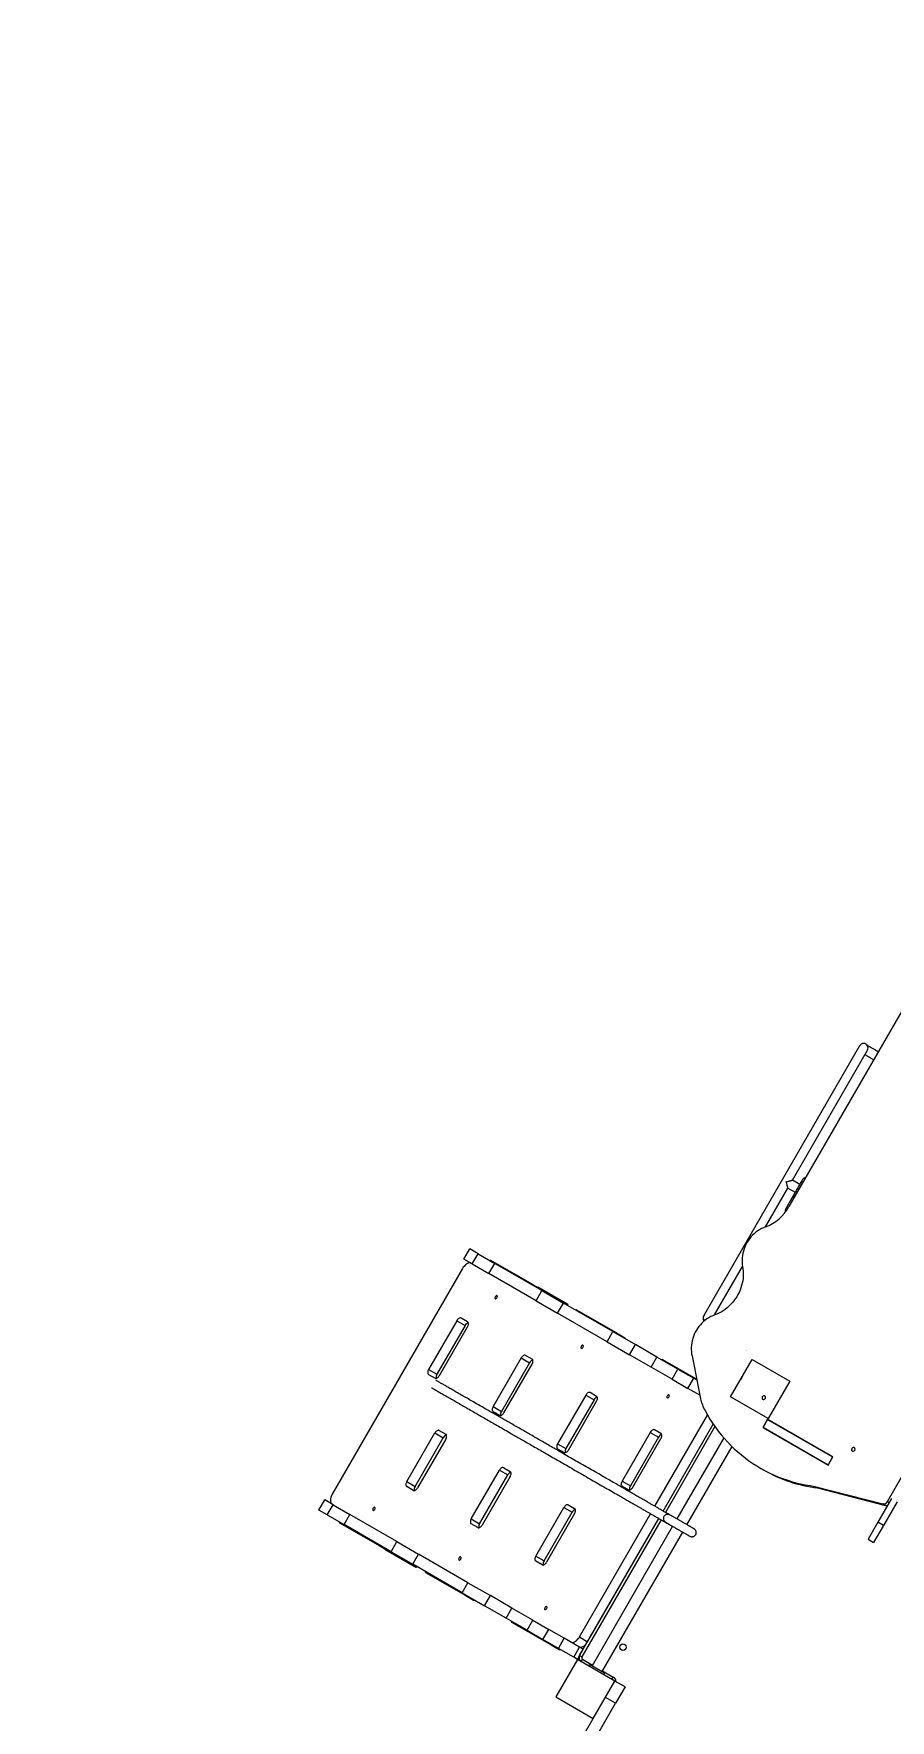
# Model space of a CAD drawing. Header units: millimetres. Extents: x -12977 to 11786, y -11805 to 10558.
# Drawn here: x 494 to 2473, y -4836 to -938 of the extents above; entities that cross this region are included whole.
import ezdxf

# ---------------------------------------------------------------- set-up
doc = ezdxf.new("R2010")
doc.units = ezdxf.units.MM
for name, color, linetype in [('DIKOM_ОБЪЕКТ', 7, 'Continuous'), ('DIKOM_РАЗМЕР_ЗОНА', 7, 'Continuous'), ('DIKOM_РАЗМЕР_ОБЪЕКТА', 7, 'Continuous')]:
    doc.layers.add(name, color=color, linetype=linetype)
doc.styles.add('style1', font='arial.ttf', dxfattribs={"width": 0.8})
doc.dimstyles.new('1-50', dxfattribs={"dimtxt": 300, "dimasz": 200, "dimexe": 100, "dimexo": 0, "dimgap": 100, "dimtad": 1, "dimtxsty": 'style1', "dimcen": 200, "dimclrd": 7, "dimclre": 7, "dimclrt": 7, "dimadec": 1, "dimazin": 2, "dimtfac": 1, "dimtmove": 0, "dimatfit": 2, "dimfxl": 0, "dimlwd": 25, "dimlwe": 18, "dimarcsym": 0})

# ---------------------------------------------------------------- blocks, each defined once
blk = doc.blocks.new('*D9')
at = {"layer": 'Defpoints', "color": 0, "transparency": 16777216}
for p in [(-11007.4, 666.1), (8788, 666.1), (8788, -10518.7)]:
    blk.add_point(p, dxfattribs=at)
at = {"layer": 'DIKOM_РАЗМЕР_ОБЪЕКТА', "color": 7, "lineweight": 18, "transparency": 16777216}
for p, q in [((-11007.4, 666.1), (-11007.4, -10618.7)), ((8788, 666.1), (8788, -10618.7))]:
    blk.add_line(p, q, dxfattribs=at)
at = {"layer": 'DIKOM_РАЗМЕР_ОБЪЕКТА', "color": 7, "lineweight": 25, "transparency": 16777216}
blk.add_line((-10807.4, -10518.7), (8588, -10518.7), dxfattribs=at)
at = {"layer": 'DIKOM_РАЗМЕР_ОБЪЕКТА', "color": 7, "transparency": 16777216}
for points in [[(-10807.4, -10485.3), (-10807.4, -10552), (-11007.4, -10518.7)], [(8588, -10485.3), (8588, -10552), (8788, -10518.7)]]:
    blk.add_solid(points, dxfattribs=at)
at = {"layer": 'DIKOM_РАЗМЕР_ОБЪЕКТА', "color": 7, "transparency": 16777216, "insert": (-1823.6, -10265.5), "char_height": 300, "attachment_point": 5, "style": 'style1'}
blk.add_mtext('19750', dxfattribs=at)
blk = doc.blocks.new('*D12')
at = {"layer": 'Defpoints', "color": 0, "transparency": 16777216}
for p in [(-12976.7, 124.1), (10764.9, 125.7), (10764.9, -11704.7)]:
    blk.add_point(p, dxfattribs=at)
at = {"layer": 'DIKOM_РАЗМЕР_ЗОНА', "color": 7, "lineweight": 18, "transparency": 16777216}
for p, q in [((-12976.7, 124.1), (-12976.7, -11804.7)), ((10764.9, 125.7), (10764.9, -11804.7))]:
    blk.add_line(p, q, dxfattribs=at)
at = {"layer": 'DIKOM_РАЗМЕР_ЗОНА', "color": 7, "lineweight": 25, "transparency": 16777216}
blk.add_line((-12776.7, -11704.7), (10564.9, -11704.7), dxfattribs=at)
at = {"layer": 'DIKOM_РАЗМЕР_ЗОНА', "color": 7, "transparency": 16777216}
for points in [[(-12776.7, -11671.3), (-12776.7, -11738), (-12976.7, -11704.7)], [(10564.9, -11671.3), (10564.9, -11738), (10764.9, -11704.7)]]:
    blk.add_solid(points, dxfattribs=at)
at = {"layer": 'DIKOM_РАЗМЕР_ЗОНА', "color": 7, "transparency": 16777216, "insert": (-1904.6, -11451.4), "char_height": 300, "attachment_point": 5, "style": 'style1'}
blk.add_mtext('23750', dxfattribs=at)

msp = doc.modelspace()

# ---------------------------------------------------------------- linework, layer by layer
at = {"layer": 'DIKOM_ОБЪЕКТ', "color": 7, "linetype": 'Continuous', "lineweight": 15}
for p, q in [((2638.001, -2956.809), (2238.269, -3649.165)), ((2402.16, -3277.106), (2042.165, -3900.636)), ((2246.881, -3588.058), (2420.347, -3287.606)), ((2184.577, -3695.971), (2236.458, -3606.111)), ((2236.351, -3606.144), (2253.274, -3615.915)), ((2263.757, -3597.718), (2246.838, -3587.95)), ((2253.26, -3615.907), (2252.454, -3617.307)), ((1487.53, -3770.292), (1501.03, -3746.909)), ((1506.989, -3781.526), (1487.53, -3770.292)), ((1520.489, -3758.144), (1501.03, -3746.909)), ((1506.989, -3781.526), (1520.489, -3758.144)), ((1520.489, -3758.144), (1559.094, -3780.432)), ((1545.594, -3803.815), (1559.094, -3780.432)), ((1641.569, -3826.317), (1550.171, -3773.548)), ((1667.836, -3843.214), (1559.094, -3780.432)), ((1484.692, -3791.747), (1183.192, -4313.961)), ((1506.989, -3781.526), (1545.594, -3803.815)), ((1654.336, -3866.597), (1545.594, -3803.815)), ((2067.077, -3899.488), (2131.726, -3787.512)), ((1641.569, -3826.317), (1660.723, -3837.376)), ((1654.336, -3866.597), (1667.836, -3843.214)), ((1657.665, -3835.61), (1658.415, -3834.311)), ((1658.415, -3834.311), (1727.697, -3874.311)), ((1667.836, -3843.214), (1717.736, -3872.025)), ((1654.336, -3866.597), (1704.236, -3895.407)), ((1704.236, -3895.407), (1717.736, -3872.025)), ((1818.588, -3961.428), (1704.236, -3895.407)), ((1832.088, -3938.046), (1717.736, -3872.025)), ((1727.697, -3874.311), (1726.197, -3876.909)), ((1840.262, -3941.033), (1748.863, -3888.264)), ((1471.164, -3912.686), (1406.164, -4025.269)), ((1490.318, -3923.744), (1425.318, -4036.328)), ((1431.001, -4039.609), (1496.001, -3927.025)), ((1471.164, -3912.686), (1490.318, -3923.744)), ((1496.033, -3915.497), (1481.132, -3906.894)), ((2042.165, -3900.636), (2041.696, -3901.449)), ((1818.588, -3961.428), (1832.088, -3938.046)), ((1818.588, -3961.428), (1870.383, -3991.332)), ((1832.088, -3938.046), (1883.883, -3967.949)), ((1840.262, -3941.033), (1859.416, -3952.091)), ((1870.383, -3991.332), (1883.883, -3967.949)), ((1933.644, -3996.679), (1883.883, -3967.949)), ((1620.184, -3998.722), (1555.184, -4111.306)), ((1639.338, -4009.781), (1574.338, -4122.364)), ((1580.02, -4125.645), (1645.02, -4013.062)), ((1620.184, -3998.722), (1639.338, -4009.781)), ((1645.053, -4001.534), (1630.151, -3992.93)), ((1920.144, -4020.062), (1870.383, -3991.332)), ((1920.144, -4020.062), (1933.644, -3996.679)), ((1982.041, -4024.621), (1933.644, -3996.679)), ((2025.463, -4047.959), (1947.556, -4002.979)), ((2014.847, -3993.972), (2034.322, -4093.006)), ((2103.929, -4089.084), (2153.929, -4002.481)), ((2141.051, -3982.452), (2141.056, -3982.452)), ((2141.055, -3982.454), (2141.051, -3982.452)), ((2141.091, -3982.453), (2141.096, -3982.453)), ((2141.095, -3982.454), (2141.091, -3982.453)), ((2153.804, -4002.479), (2153.929, -4002.481)), ((2153.805, -4002.479), (2153.806, -4002.479)), ((2153.929, -4002.481), (2240.532, -4052.481)), ((1406.131, -4036.797), (1421.033, -4045.401)), ((1406.164, -4025.269), (1425.318, -4036.328)), ((1968.541, -4048.003), (1920.144, -4020.062)), ((1968.541, -4048.003), (1982.041, -4024.621)), ((1968.541, -4048.003), (2005.384, -4069.275)), ((1982.041, -4024.621), (2018.884, -4045.892)), ((2005.384, -4069.275), (2018.884, -4045.892)), ((2025.848, -4049.913), (2018.884, -4045.892)), ((2240.532, -4052.481), (2190.532, -4139.083)), ((1769.203, -4084.759), (1704.203, -4197.342)), ((1769.203, -4084.759), (1788.357, -4095.817)), ((1794.073, -4087.57), (1779.171, -4078.966)), ((2032.763, -4085.082), (2005.384, -4069.275)), ((2190.532, -4139.083), (2103.929, -4089.084)), ((2107.672, -4092.743), (2107.672, -4092.743)), ((2119.79, -4061.368), (2119.802, -4061.368)), ((1555.151, -4122.834), (1570.053, -4131.438)), ((1555.184, -4111.306), (1574.338, -4122.364)), ((1788.357, -4095.817), (1723.357, -4208.401)), ((1729.04, -4211.681), (1794.04, -4099.098)), ((1928.828, -4341.708), (2050.601, -4130.79)), ((1430.641, -4166.418), (1445.543, -4175.022)), ((1918.223, -4170.795), (1853.223, -4283.379)), ((1918.223, -4170.795), (1937.377, -4181.854)), ((1943.092, -4173.607), (1928.19, -4165.003)), ((1948.006, -4352.724), (2063.957, -4151.891)), ((1948.006, -4352.724), (2063.957, -4151.891)), ((2067.747, -4157.327), (1953.21, -4355.711)), ((2189.343, -4139.977), (2178.094, -4159.462)), ((2178.094, -4159.462), (2329.219, -4246.714)), ((2189.531, -4140.951), (2179.031, -4159.138)), ((2179.031, -4159.138), (2329.031, -4245.74)), ((2184.964, -4162.563), (2184.589, -4163.212)), ((2340.468, -4227.229), (2189.343, -4139.977)), ((2189.531, -4140.951), (2339.531, -4227.553)), ((2190.409, -4139.081), (2190.532, -4139.083)), ((2195.839, -4143.727), (2195.464, -4144.376)), ((2195.839, -4143.727), (2195.464, -4144.376)), ((1355.674, -4284.794), (1420.674, -4172.21)), ((1374.828, -4295.852), (1439.828, -4183.269)), ((1445.511, -4186.55), (1380.511, -4299.133)), ((1420.674, -4172.21), (1439.828, -4183.269)), ((1704.171, -4208.87), (1719.072, -4217.474)), ((1704.203, -4197.342), (1723.357, -4208.401)), ((1937.377, -4181.854), (1872.377, -4294.437)), ((1878.059, -4297.718), (1943.059, -4185.135)), ((2088.042, -4183.174), (1979.708, -4370.815)), ((2003.103, -4384.293), (2107.362, -4203.711)), ((2339.531, -4227.553), (2329.031, -4245.74)), ((2329.594, -4246.065), (2329.031, -4245.74)), ((2329.219, -4246.714), (2340.468, -4227.229)), ((2340.094, -4227.878), (2339.531, -4227.553)), ((2466.303, -4330.956), (2531.493, -4218.044)), ((1355.674, -4284.794), (1374.828, -4295.852)), ((1504.694, -4370.83), (1569.694, -4258.247)), ((1523.848, -4381.889), (1588.848, -4269.305)), ((1594.53, -4272.586), (1529.53, -4385.17)), ((1569.694, -4258.247), (1588.848, -4269.305)), ((1579.661, -4252.455), (1594.563, -4261.058)), ((1853.223, -4283.379), (1872.377, -4294.437)), ((2173.172, -4253.674), (2179.668, -4257.424)), ((1370.543, -4304.926), (1355.641, -4296.322)), ((1853.19, -4294.907), (1868.092, -4303.51)), ((2298.451, -4295.596), (2455.702, -4336.06)), ((2298.451, -4295.596), (2304.946, -4299.346)), ((2304.946, -4299.346), (2462.197, -4339.81)), ((2475.588, -4323.913), (2444.008, -4378.612)), ((1152.53, -4350.529), (1166.03, -4327.146)), ((1171.989, -4361.763), (1152.53, -4350.529)), ((1185.489, -4338.381), (1166.03, -4327.146)), ((1171.989, -4361.763), (1185.489, -4338.381)), ((1171.989, -4361.763), (1210.594, -4384.052)), ((1185.489, -4338.381), (1224.094, -4360.669)), ((1210.594, -4384.052), (1224.094, -4360.669)), ((1332.836, -4423.451), (1224.094, -4360.669)), ((1653.713, -4456.867), (1718.713, -4344.283)), ((1672.867, -4467.925), (1737.867, -4355.342)), ((1743.55, -4358.623), (1678.55, -4471.206)), ((1718.713, -4344.283), (1737.867, -4355.342)), ((1728.68, -4338.491), (1743.582, -4347.095)), ((1754.433, -4643.767), (1918.927, -4358.855)), ((2462.197, -4339.81), (2455.702, -4336.06)), ((2488.579, -4331.413), (2456.998, -4386.112)), ((2466.303, -4330.956), (2470.217, -4333.216)), ((1200.171, -4379.766), (1291.569, -4432.535)), ((1319.336, -4446.834), (1210.594, -4384.052)), ((1519.563, -4390.962), (1504.661, -4382.359)), ((1504.694, -4370.83), (1523.848, -4381.889)), ((1755.088, -4686.868), (1938.106, -4369.872)), ((1943.31, -4372.859), (1760.284, -4689.868)), ((1773.587, -4654.826), (1938.106, -4369.872)), ((1969.808, -4387.962), (1783.698, -4710.315)), ((1807.08, -4723.815), (1993.203, -4401.441)), ((1993.194, -4401.456), (1994.408, -4402.156)), ((2444.008, -4378.612), (2421.481, -4417.629)), ((2456.998, -4386.112), (2434.472, -4425.129)), ((2456.998, -4386.112), (2444.008, -4378.612)), ((1291.569, -4432.535), (1310.723, -4443.594)), ((1306.915, -4443.127), (1307.665, -4441.828)), ((1376.197, -4483.127), (1306.915, -4443.127)), ((1319.336, -4446.834), (1332.836, -4423.451)), ((1332.836, -4423.451), (1382.736, -4452.262)), ((2421.481, -4417.629), (2434.472, -4425.129)), ((1319.336, -4446.834), (1369.236, -4475.644)), ((1369.236, -4475.644), (1382.736, -4452.262)), ((1483.588, -4541.665), (1369.236, -4475.644)), ((1377.697, -4480.529), (1376.197, -4483.127)), ((1497.088, -4518.283), (1382.736, -4452.262)), ((1668.582, -4476.999), (1653.68, -4468.395)), ((1653.713, -4456.867), (1672.867, -4467.925)), ((1398.863, -4494.482), (1490.262, -4547.251)), ((1483.588, -4541.665), (1497.088, -4518.283)), ((1497.088, -4518.283), (1548.883, -4548.186)), ((1483.588, -4541.665), (1535.383, -4571.569)), ((1490.262, -4547.251), (1509.416, -4558.309)), ((1535.383, -4571.569), (1548.883, -4548.186)), ((1598.644, -4576.916), (1548.883, -4548.186)), ((1585.144, -4600.299), (1535.383, -4571.569)), ((1585.144, -4600.299), (1598.644, -4576.916)), ((1647.041, -4604.858), (1598.644, -4576.916)), ((1633.541, -4628.24), (1585.144, -4600.299)), ((1597.556, -4609.197), (1688.955, -4661.966)), ((1633.541, -4628.24), (1647.041, -4604.858)), ((1633.541, -4628.24), (1670.384, -4649.512)), ((1647.041, -4604.858), (1683.884, -4626.129)), ((1670.384, -4649.512), (1683.884, -4626.129)), ((1719.493, -4646.688), (1683.884, -4626.129)), ((1705.993, -4670.071), (1670.384, -4649.512)), ((1688.955, -4661.966), (1708.109, -4673.024)), ((1705.993, -4670.071), (1719.493, -4646.688)), ((1741.427, -4690.529), (1705.993, -4670.071)), ((1754.927, -4667.146), (1719.493, -4646.688)), ((1741.427, -4690.529), (1754.927, -4667.146)), ((1750.088, -4695.529), (1763.588, -4672.146)), ((1754.433, -4643.767), (1773.587, -4654.826)), ((1763.588, -4672.146), (1754.927, -4667.146)), ((1750.088, -4695.529), (1700.088, -4782.131)), ((1750.088, -4695.529), (1741.427, -4690.529)), ((1750.088, -4695.529), (1755.088, -4686.868)), ((1836.69, -4745.529), (1750.088, -4695.529)), ((1755.088, -4686.868), (1760.284, -4689.868)), ((1758.748, -4700.529), (1761.748, -4695.333)), ((1761.748, -4695.333), (1784.698, -4708.583)), ((1776.068, -4710.529), (1778.069, -4707.065)), ((1812.71, -4727.065), (1778.069, -4707.065)), ((1786.69, -4832.131), (1836.69, -4745.529)), ((1808.08, -4722.083), (1832.762, -4736.333)), ((1810.709, -4730.529), (1812.71, -4727.065)), ((1829.762, -4741.529), (1832.762, -4736.333)), ((1860.073, -4759.029), (1836.69, -4745.529)), ((1700.088, -4782.131), (1786.69, -4832.131)), ((1838.188, -4796.934), (1814.806, -4783.434)), ((1860.073, -4759.029), (1838.188, -4796.934)), ((1608.579, -5140.628), (1786.69, -4832.131)), ((1632.653, -5152.932), (1838.188, -4796.934))]:
    msp.add_line(p, q, dxfattribs=at)
at = {"layer": 'DIKOM_ОБЪЕКТ', "color": 7, "linetype": 'Continuous', "lineweight": 15, "flags": 128}
for points in [[(2269.695, -3587.41), (2269.602, -3587.571), (2269.325, -3588.053), (2268.868, -3588.845), (2268.241, -3589.933), (2267.456, -3591.297), (2266.526, -3592.911), (2265.469, -3594.746), (2264.305, -3596.767), (2263.055, -3598.937), (2261.743, -3601.214), (2260.393, -3603.557), (2259.03, -3605.923), (2257.681, -3608.266), (2256.369, -3610.544), (2255.119, -3612.713), (2253.955, -3614.734), (2252.898, -3616.569), (2251.968, -3618.183), (2251.182, -3619.548), (2250.555, -3620.636), (2250.099, -3621.428), (2249.821, -3621.909), (2249.728, -3622.07)], [(2253.274, -3615.915), (2253.17, -3616.095), (2252.164, -3617.842), (2251.311, -3619.322), (2250.629, -3620.506), (2250.132, -3621.369), (2249.83, -3621.894), (2249.728, -3622.07)], [(2252.46, -3617.295), (2252.458, -3617.3), (2252.174, -3617.825)], [(2269.695, -3587.41), (2269.6, -3587.575), (2269.317, -3588.065), (2268.852, -3588.872), (2268.214, -3589.98), (2267.414, -3591.369), (2266.468, -3593.012), (2265.393, -3594.877), (2264.211, -3596.929), (2263.756, -3597.718)], [(2184.642, -3695.949), (2179.964, -3697.768), (2175.377, -3699.927), (2170.906, -3702.414), (2166.572, -3705.217), (2162.398, -3708.321), (2158.404, -3711.711), (2154.611, -3715.371), (2151.038, -3719.28), (2147.703, -3723.42), (2144.623, -3727.769), (2141.814, -3732.306), (2139.289, -3737.007), (2137.062, -3741.848), (2135.144, -3746.806), (2133.545, -3751.855), (2132.272, -3756.969), (2131.332, -3762.123), (2130.731, -3767.291), (2130.47, -3772.445), (2130.551, -3777.561), (2130.974, -3782.613), (2131.737, -3787.574)], [(1504.627, -3780.162), (1503.111, -3779.522), (1501.423, -3779.248), (1499.596, -3779.345), (1497.668, -3779.811), (1495.678, -3780.637), (1493.667, -3781.805), (1491.675, -3783.294), (1489.744, -3785.07), (1487.912, -3787.1), (1486.216, -3789.341), (1484.692, -3791.747)], [(2131.737, -3787.574), (2132.579, -3792.898), (2133.1, -3798.311), (2133.298, -3803.791), (2133.172, -3809.317), (2132.723, -3814.866), (2131.952, -3820.418), (2130.863, -3825.95), (2129.46, -3831.44), (2127.748, -3836.868), (2125.734, -3842.211), (2123.427, -3847.45), (2120.834, -3852.562), (2117.966, -3857.529), (2114.835, -3862.332), (2111.452, -3866.949), (2107.831, -3871.365), (2103.987, -3875.561), (2099.933, -3879.522), (2095.687, -3883.231), (2091.265, -3886.674), (2086.683, -3889.838), (2081.961, -3892.71), (2077.116, -3895.278), (2072.168, -3897.534), (2067.136, -3899.467)], [(1560.12, -3861.854), (1560.795, -3862.038), (1561.587, -3861.898), (1562.427, -3861.446), (1563.239, -3860.723), (1563.952, -3859.792), (1564.502, -3858.737), (1564.841, -3857.651), (1564.938, -3856.631), (1564.784, -3855.766), (1564.394, -3855.135), (1563.802, -3854.793), (1563.06, -3854.771), (1562.235, -3855.07), (1561.399, -3855.664), (1560.628, -3856.5), (1559.989, -3857.505), (1559.54, -3858.587), (1559.32, -3859.652), (1559.348, -3860.606), (1559.623, -3861.362), (1560.12, -3861.854)], [(1481.132, -3906.894), (1480.066, -3906.5), (1478.85, -3906.455), (1477.529, -3906.76), (1476.155, -3907.402), (1474.779, -3908.358), (1473.456, -3909.59), (1472.235, -3911.051), (1471.164, -3912.686)], [(1496.001, -3927.025), (1496.881, -3925.281), (1497.536, -3923.493), (1497.942, -3921.731), (1498.082, -3920.061), (1497.951, -3918.55), (1497.554, -3917.254), (1496.906, -3916.223), (1496.033, -3915.497)], [(2067.136, -3899.467), (2062.54, -3901.251), (2058.033, -3903.363), (2053.636, -3905.792), (2049.37, -3908.527), (2045.257, -3911.553), (2041.316, -3914.857), (2037.567, -3918.421), (2034.028, -3922.23), (2030.716, -3926.263), (2027.648, -3930.502), (2024.839, -3934.925), (2022.301, -3939.511), (2020.048, -3944.238), (2018.091, -3949.083), (2016.438, -3954.021), (2015.099, -3959.03), (2014.08, -3964.083), (2013.386, -3969.157), (2013.019, -3974.227), (2012.983, -3979.268), (2013.277, -3984.255), (2013.899, -3989.164), (2014.847, -3993.972)], [(1758.813, -3976.569), (1759.487, -3976.753), (1760.28, -3976.613), (1761.119, -3976.161), (1761.932, -3975.438), (1762.645, -3974.508), (1763.195, -3973.452), (1763.533, -3972.366), (1763.63, -3971.346), (1763.477, -3970.481), (1763.087, -3969.85), (1762.494, -3969.508), (1761.753, -3969.486), (1760.927, -3969.785), (1760.092, -3970.379), (1759.321, -3971.215), (1758.682, -3972.22), (1758.232, -3973.303), (1758.012, -3974.368), (1758.041, -3975.321), (1758.316, -3976.077), (1758.813, -3976.569)], [(1630.151, -3992.93), (1629.086, -3992.537), (1627.87, -3992.492), (1626.549, -3992.796), (1625.174, -3993.439), (1623.799, -3994.394), (1622.475, -3995.627), (1621.255, -3997.088), (1620.184, -3998.722)], [(1645.02, -4013.062), (1645.9, -4011.317), (1646.556, -4009.529), (1646.961, -4007.767), (1647.101, -4006.098), (1646.97, -4004.586), (1646.573, -4003.29), (1645.926, -4002.26), (1645.053, -4001.534)], [(1406.164, -4025.269), (1405.284, -4027.014), (1404.629, -4028.802), (1404.224, -4030.564), (1404.084, -4032.233), (1404.215, -4033.744), (1404.611, -4035.04), (1405.258, -4036.072), (1406.131, -4036.797)], [(1421.033, -4045.401), (1422.099, -4045.794), (1423.315, -4045.839), (1424.636, -4045.535), (1426.01, -4044.892), (1427.386, -4043.937), (1428.709, -4042.705), (1429.93, -4041.243), (1431.001, -4039.609)], [(2131.423, -4041.452), (2131.33, -4041.613), (2131.058, -4042.082), (2130.629, -4042.827), (2130.072, -4043.79), (2129.431, -4044.901), (2128.751, -4046.078), (2128.085, -4047.232), (2127.481, -4048.279), (2126.983, -4049.141), (2126.629, -4049.753), (2126.446, -4050.072), (2126.446, -4050.072), (2126.63, -4049.753), (2126.984, -4049.141), (2127.482, -4048.279), (2128.086, -4047.232), (2128.753, -4046.078), (2129.432, -4044.901), (2130.073, -4043.79), (2130.63, -4042.827), (2131.059, -4042.082), (2131.33, -4041.613), (2131.423, -4041.452)], [(1779.171, -4078.966), (1778.105, -4078.573), (1776.889, -4078.528), (1775.568, -4078.833), (1774.194, -4079.475), (1772.818, -4080.431), (1771.495, -4081.663), (1770.274, -4083.124), (1769.203, -4084.759)], [(1794.04, -4099.098), (1794.92, -4097.354), (1795.575, -4095.566), (1795.981, -4093.803), (1796.121, -4092.134), (1795.99, -4090.623), (1795.593, -4089.327), (1794.946, -4088.296), (1794.073, -4087.57)], [(1957.505, -4091.284), (1958.18, -4091.469), (1958.972, -4091.329), (1959.812, -4090.877), (1960.624, -4090.154), (1961.337, -4089.223), (1961.888, -4088.168), (1962.226, -4087.082), (1962.323, -4086.061), (1962.17, -4085.197), (1961.779, -4084.566), (1961.187, -4084.224), (1960.445, -4084.201), (1959.62, -4084.501), (1958.785, -4085.095), (1958.013, -4085.931), (1957.375, -4086.935), (1956.925, -4088.018), (1956.705, -4089.083), (1956.734, -4090.036), (1957.009, -4090.792), (1957.505, -4091.284)], [(2177.231, -4088.817), (2176.745, -4089.967), (2176.566, -4091.179), (2176.707, -4092.354), (2177.159, -4093.396), (2177.884, -4094.222), (2178.823, -4094.764), (2179.901, -4094.979), (2181.03, -4094.849), (2182.118, -4094.384), (2183.078, -4093.623), (2183.831, -4092.627), (2184.317, -4091.476), (2184.497, -4090.264), (2184.355, -4089.09), (2183.903, -4088.047), (2183.178, -4087.221), (2182.239, -4086.679), (2181.161, -4086.464), (2180.033, -4086.594), (2178.944, -4087.059), (2177.985, -4087.82), (2177.231, -4088.817)], [(2177.231, -4088.816), (2176.745, -4089.967), (2176.566, -4091.179), (2176.708, -4092.354), (2177.159, -4093.396), (2177.884, -4094.222), (2178.823, -4094.764), (2179.901, -4094.979), (2181.03, -4094.849), (2182.118, -4094.384), (2183.078, -4093.623), (2183.831, -4092.627), (2184.317, -4091.476), (2184.497, -4090.264), (2184.355, -4089.089), (2183.903, -4088.047), (2183.178, -4087.221), (2182.239, -4086.679), (2181.162, -4086.464), (2180.033, -4086.594), (2178.944, -4087.059), (2177.985, -4087.82), (2177.231, -4088.816)], [(2184.169, -4091.92), (2183.726, -4092.567), (2183.388, -4093.273)], [(2184.169, -4091.92), (2183.726, -4092.566), (2183.388, -4093.273)], [(1555.184, -4111.306), (1554.304, -4113.051), (1553.648, -4114.838), (1553.243, -4116.6), (1553.103, -4118.269), (1553.234, -4119.781), (1553.631, -4121.077), (1554.278, -4122.108), (1555.151, -4122.834)], [(1570.053, -4131.438), (1571.118, -4131.831), (1572.335, -4131.876), (1573.655, -4131.571), (1575.03, -4130.929), (1576.405, -4129.973), (1577.729, -4128.741), (1578.949, -4127.28), (1580.02, -4125.645)], [(2044.888, -4120.659), (2050.435, -4130.507), (2056.265, -4140.142), (2062.375, -4149.556), (2068.759, -4158.741), (2075.412, -4167.69), (2082.328, -4176.396), (2089.502, -4184.85), (2096.928, -4193.047), (2104.599, -4200.978), (2112.51, -4208.638), (2120.653, -4216.02), (2129.022, -4223.118), (2137.609, -4229.927), (2146.408, -4236.439), (2155.412, -4242.651), (2164.612, -4248.556), (2174.002, -4254.151), (2183.573, -4259.43), (2193.317, -4264.389), (2203.227, -4269.023), (2213.293, -4273.329), (2223.509, -4277.304), (2233.864, -4280.943), (2244.351, -4284.245), (2254.961, -4287.206), (2265.685, -4289.823), (2276.514, -4292.095), (2287.439, -4294.02), (2298.451, -4295.596)], [(1430.641, -4166.418), (1429.576, -4166.025), (1428.36, -4165.98), (1427.039, -4166.284), (1425.664, -4166.927), (1424.289, -4167.882), (1422.966, -4169.115), (1421.745, -4170.576), (1420.674, -4172.21)], [(1928.19, -4165.003), (1927.125, -4164.61), (1925.909, -4164.565), (1924.588, -4164.869), (1923.213, -4165.511), (1921.838, -4166.467), (1920.514, -4167.699), (1919.294, -4169.161), (1918.223, -4170.795)], [(1445.511, -4186.55), (1446.391, -4184.805), (1447.046, -4183.017), (1447.451, -4181.255), (1447.591, -4179.586), (1447.46, -4178.074), (1447.064, -4176.778), (1446.416, -4175.748), (1445.543, -4175.022)], [(1704.203, -4197.342), (1703.323, -4199.087), (1702.668, -4200.875), (1702.263, -4202.637), (1702.123, -4204.306), (1702.254, -4205.817), (1702.65, -4207.113), (1703.298, -4208.144), (1704.171, -4208.87)], [(1943.059, -4185.135), (1943.939, -4183.39), (1944.595, -4181.602), (1945, -4179.84), (1945.14, -4178.171), (1945.009, -4176.659), (1944.612, -4175.363), (1943.965, -4174.333), (1943.092, -4173.607)], [(2384.231, -4208.328), (2383.745, -4209.479), (2383.566, -4210.69), (2383.707, -4211.865), (2384.159, -4212.908), (2384.884, -4213.734), (2385.823, -4214.276), (2386.901, -4214.491), (2388.03, -4214.361), (2389.118, -4213.896), (2390.078, -4213.135), (2390.831, -4212.139), (2391.317, -4210.988), (2391.497, -4209.776), (2391.355, -4208.601), (2390.903, -4207.558), (2390.178, -4206.733), (2389.239, -4206.19), (2388.161, -4205.976), (2387.033, -4206.106), (2385.944, -4206.57), (2384.985, -4207.332), (2384.231, -4208.328)], [(1719.072, -4217.474), (1720.138, -4217.867), (1721.354, -4217.912), (1722.675, -4217.608), (1724.05, -4216.965), (1725.425, -4216.009), (1726.748, -4214.778), (1727.969, -4213.316), (1729.04, -4211.681)], [(2391.169, -4211.432), (2390.726, -4212.078), (2390.388, -4212.784)], [(1355.674, -4284.794), (1354.794, -4286.539), (1354.139, -4288.326), (1353.733, -4290.088), (1353.593, -4291.757), (1353.724, -4293.269), (1354.121, -4294.565), (1354.768, -4295.596), (1355.641, -4296.322)], [(1579.661, -4252.455), (1578.596, -4252.062), (1577.379, -4252.016), (1576.059, -4252.321), (1574.684, -4252.963), (1573.309, -4253.919), (1571.985, -4255.151), (1570.764, -4256.612), (1569.694, -4258.247)], [(1594.53, -4272.586), (1595.41, -4270.842), (1596.065, -4269.054), (1596.471, -4267.292), (1596.611, -4265.623), (1596.48, -4264.111), (1596.083, -4262.815), (1595.436, -4261.784), (1594.563, -4261.058)], [(1853.223, -4283.379), (1852.343, -4285.123), (1851.687, -4286.911), (1851.282, -4288.673), (1851.142, -4290.342), (1851.273, -4291.854), (1851.67, -4293.15), (1852.317, -4294.181), (1853.19, -4294.907)], [(1183.192, -4313.961), (1181.87, -4316.484), (1180.777, -4319.072), (1179.936, -4321.674), (1179.363, -4324.235), (1179.07, -4326.704), (1179.063, -4329.03), (1179.343, -4331.166), (1179.903, -4333.069), (1180.733, -4334.699), (1181.815, -4336.024), (1183.127, -4337.017)], [(1370.543, -4304.926), (1371.608, -4305.319), (1372.825, -4305.364), (1374.146, -4305.059), (1375.52, -4304.417), (1376.896, -4303.461), (1378.219, -4302.229), (1379.44, -4300.768), (1380.511, -4299.133)], [(1868.092, -4303.51), (1869.157, -4303.904), (1870.374, -4303.949), (1871.695, -4303.644), (1873.069, -4303.002), (1874.444, -4302.046), (1875.768, -4300.814), (1876.988, -4299.353), (1878.059, -4297.718)], [(1277.62, -4351.158), (1278.294, -4351.342), (1279.087, -4351.202), (1279.927, -4350.751), (1280.739, -4350.027), (1281.452, -4349.097), (1282.002, -4348.041), (1282.341, -4346.955), (1282.437, -4345.935), (1282.284, -4345.071), (1281.894, -4344.439), (1281.302, -4344.098), (1280.56, -4344.075), (1279.735, -4344.374), (1278.899, -4344.968), (1278.128, -4345.805), (1277.489, -4346.809), (1277.04, -4347.892), (1276.82, -4348.957), (1276.848, -4349.91), (1277.123, -4350.666), (1277.62, -4351.158)], [(1728.68, -4338.491), (1727.615, -4338.098), (1726.399, -4338.053), (1725.078, -4338.357), (1723.704, -4339), (1722.328, -4339.955), (1721.005, -4341.188), (1719.784, -4342.649), (1718.713, -4344.283)], [(1743.55, -4358.623), (1744.43, -4356.878), (1745.085, -4355.09), (1745.49, -4353.328), (1745.63, -4351.659), (1745.499, -4350.147), (1745.103, -4348.851), (1744.455, -4347.821), (1743.582, -4347.095)], [(1504.694, -4370.83), (1503.813, -4372.575), (1503.158, -4374.363), (1502.753, -4376.125), (1502.613, -4377.794), (1502.744, -4379.305), (1503.141, -4380.602), (1503.788, -4381.633), (1504.661, -4382.359)], [(1519.563, -4390.962), (1520.628, -4391.355), (1521.844, -4391.4), (1523.165, -4391.096), (1524.54, -4390.453), (1525.915, -4389.498), (1527.239, -4388.266), (1528.459, -4386.804), (1529.53, -4385.17)], [(1476.313, -4465.873), (1476.987, -4466.058), (1477.78, -4465.918), (1478.619, -4465.466), (1479.432, -4464.743), (1480.145, -4463.812), (1480.695, -4462.757), (1481.034, -4461.67), (1481.13, -4460.65), (1480.977, -4459.786), (1480.587, -4459.155), (1479.994, -4458.813), (1479.253, -4458.79), (1478.427, -4459.09), (1477.592, -4459.683), (1476.821, -4460.52), (1476.182, -4461.524), (1475.732, -4462.607), (1475.512, -4463.672), (1475.541, -4464.625), (1475.816, -4465.381), (1476.313, -4465.873)], [(1653.713, -4456.867), (1652.833, -4458.612), (1652.178, -4460.399), (1651.772, -4462.161), (1651.632, -4463.83), (1651.763, -4465.342), (1652.16, -4466.638), (1652.807, -4467.669), (1653.68, -4468.395)], [(1668.582, -4476.999), (1669.647, -4477.392), (1670.864, -4477.437), (1672.185, -4477.132), (1673.559, -4476.49), (1674.935, -4475.534), (1676.258, -4474.302), (1677.479, -4472.841), (1678.55, -4471.206)], [(1675.006, -4580.588), (1675.68, -4580.773), (1676.472, -4580.633), (1677.312, -4580.181), (1678.124, -4579.458), (1678.837, -4578.527), (1679.388, -4577.472), (1679.726, -4576.386), (1679.823, -4575.366), (1679.67, -4574.501), (1679.279, -4573.87), (1678.687, -4573.528), (1677.945, -4573.506), (1677.12, -4573.805), (1676.285, -4574.399), (1675.513, -4575.235), (1674.875, -4576.239), (1674.425, -4577.322), (1674.205, -4578.387), (1674.234, -4579.34), (1674.509, -4580.097), (1675.006, -4580.588)], [(1734.499, -4655.352), (1736.014, -4655.992), (1737.703, -4656.266), (1739.53, -4656.169), (1741.458, -4655.703), (1743.447, -4654.877), (1745.458, -4653.709), (1747.45, -4652.221), (1749.382, -4650.444), (1751.214, -4648.414), (1752.909, -4646.174), (1754.433, -4643.767)], [(1753.653, -4666.41), (1755.168, -4667.05), (1756.857, -4667.325), (1758.684, -4667.227), (1760.612, -4666.761), (1762.601, -4665.936), (1764.612, -4664.767), (1766.604, -4663.279), (1768.536, -4661.502), (1770.368, -4659.473), (1772.063, -4657.232), (1773.587, -4654.826)]]:
    msp.add_lwpolyline(points, dxfattribs=at)
at = {"layer": 'DIKOM_ОБЪЕКТ', "color": 7, "linetype": 'Continuous', "lineweight": 15}
msp.add_circle((1855.272, -4667.345), 7.5, dxfattribs=at)
for centre, radius, start, end in [((2411.253, -3282.356), 10.5, 330, 150), ((2150.48, -3602.662), 99.345, 290.112657, 332.089116), ((1548.596, -3776.849), 3.657, 64.495281, 114.072947), ((1639.498, -3829.332), 3.657, 5.927487, 55.504285), ((1658.651, -3840.391), 3.658, 5.933444, 55.499417), ((1747.289, -3891.566), 3.658, 64.50139, 114.065749), ((1500.961, -3928.935), 11.841, 106.095559, 153.99965), ((2050.789, -3906.699), 10.5, 150.000456, 220.669849), ((2051.259, -3905.886), 10.5, 150.002037, 222.41675), ((1838.19, -3944.047), 3.658, 5.933444, 55.499417), ((1857.345, -3955.105), 3.657, 5.927868, 55.504993), ((1649.981, -4014.972), 11.842, 106.096488, 153.998721), ((1945.981, -4006.28), 3.657, 64.496148, 114.07208), ((1435.138, -4042.95), 11.845, 146.004884, 193.897968), ((1799.001, -4101.008), 11.842, 106.096702, 153.999175), ((2145.292, -4066.447), 114.104, 193.459421, 208.366174), ((1584.158, -4128.987), 11.845, 146.005812, 193.89704), ((1450.471, -4188.46), 11.842, 106.096702, 153.999175), ((1733.178, -4215.023), 11.845, 146.005358, 193.896826), ((1948.02, -4187.045), 11.842, 106.096488, 153.998721), ((1599.491, -4274.497), 11.842, 106.096488, 153.998721), ((2346.14, -3968.094), 333.804, 240.084982, 262.911071), ((1384.649, -4302.475), 11.845, 146.005358, 193.896826), ((1882.197, -4301.06), 11.845, 146.005812, 193.89704), ((1748.51, -4360.533), 11.842, 106.095826, 153.999383), ((2457.594, -4326.428), 9.816, 258.889102, 332.529082), ((2464.212, -4331.731), 8.326, 255.995323, 285.538618), ((1202.243, -4376.751), 3.659, 185.936647, 235.495125), ((1533.668, -4388.511), 11.845, 146.005812, 193.89704), ((1293.144, -4429.233), 3.659, 244.505308, 294.06292), ((1312.298, -4440.291), 3.66, 244.510172, 294.056966), ((1682.687, -4474.548), 11.845, 146.00515, 193.897702), ((1400.937, -4491.466), 3.66, 185.943842, 235.48902), ((1491.837, -4543.947), 3.66, 244.510172, 294.056966), ((1510.991, -4555.007), 3.659, 244.5046, 294.062538), ((1599.629, -4606.182), 3.659, 185.937514, 235.494258), ((1690.53, -4658.663), 3.66, 244.510172, 294.056966), ((1709.684, -4669.722), 3.659, 244.507386, 294.059753), ((1763.748, -4691.868), 10, 150, 240), ((1763.748, -4691.868), 4, 150, 240), ((1825.762, -4748.457), 14, 4.849905, 60)]:
    msp.add_arc(centre, radius, start, end, dxfattribs=at)
for points, knots in [([(2414.498, -3297.737), (2414.525, -3297.752), (2415.233, -3298.171), (2416.831, -3299.116), (2419.296, -3300.566), (2421.984, -3302.144), (2424.849, -3303.822), (2427.882, -3305.596), (2431.085, -3307.462), (2433.272, -3308.745), (2434.425, -3309.41), (2434.426, -3309.411)], [0, 0, 0, 0, 0.00560311, 0.14814849, 0.29040573, 0.43247924, 0.57442973, 0.71629682, 0.85810215, 0.99986233, 1, 1, 1, 1]), ([(2444.927, -3291.224), (2444.661, -3291.069), (2443.258, -3290.253), (2440.839, -3288.843), (2437.697, -3287.008), (2434.726, -3285.271), (2431.929, -3283.632), (2429.325, -3282.102), (2426.928, -3280.69), (2424.749, -3279.402), (2422.811, -3278.252), (2421.197, -3277.291), (2420.354, -3276.784), (2419.977, -3276.557)], [0, 0, 0, 0, 0.02332754, 0.12319336, 0.22303581, 0.3228474, 0.42261957, 0.52233485, 0.62197251, 0.72149563, 0.82084721, 0.91992832, 1, 1, 1, 1]), ([(2276.772, -3582.477), (2276.054, -3582.625), (2274.485, -3582.95), (2272.454, -3584.193), (2270.811, -3585.725), (2270.013, -3586.858), (2269.696, -3587.407), (2269.695, -3587.41)], [0, 0, 0, 0, 0.24527617, 0.53674055, 0.78664939, 0.99887587, 1, 1, 1, 1]), ([(2253.265, -3615.91), (2253.265, -3615.91), (2252.412, -3617.388), (2250.555, -3620.618), (2248.05, -3624.966), (2245.741, -3628.974), (2243.675, -3632.562), (2241.648, -3636.082), (2239.692, -3639.478), (2238.252, -3641.978), (2237.3, -3643.632), (2236.777, -3644.54), (2236.272, -3645.417), (2235.808, -3646.222), (2235.367, -3646.987), (2234.937, -3647.734), (2234.486, -3648.518), (2234.019, -3649.329), (2233.545, -3650.152), (2233.078, -3650.963), (2232.635, -3651.732), (2232.232, -3652.431), (2231.893, -3653.02), (2231.63, -3653.477), (2231.556, -3653.605), (2231.519, -3653.671)], [0, 0, 0, 0, 0.00004661, 0.10006736, 0.20005267, 0.27639847, 0.35275541, 0.42912229, 0.50543682, 0.58042992, 0.60317095, 0.62574087, 0.64813809, 0.67047399, 0.68960172, 0.71079792, 0.7340611, 0.75938891, 0.78735911, 0.81747229, 0.8497238, 0.88410828, 0.92061985, 0.9592523, 1, 1, 1, 1]), ([(2253.273, -3615.914), (2252.733, -3616.853), (2251.637, -3618.755), (2250.064, -3621.485), (2248.584, -3624.054), (2247.248, -3626.373), (2246.042, -3628.466), (2244.996, -3630.282), (2244.095, -3631.846), (2243.322, -3633.187), (2242.613, -3634.417), (2241.941, -3635.583), (2241.287, -3636.719), (2240.648, -3637.828), (2240.025, -3638.91), (2239.044, -3640.611), (2237.765, -3642.832), (2236.574, -3644.899), (2235.723, -3646.377), (2235.127, -3647.41), (2234.519, -3648.466), (2233.909, -3649.524), (2233.318, -3650.55), (2232.769, -3651.503), (2232.294, -3652.327), (2231.911, -3652.991), (2231.647, -3653.45), (2231.513, -3653.681), (2231.525, -3653.66), (2231.529, -3653.653)], [0, 0, 0, 0, 0.04515506, 0.09154862, 0.13402901, 0.17345433, 0.20982751, 0.24315163, 0.27033185, 0.2950867, 0.31779113, 0.34025451, 0.36271651, 0.38517698, 0.407636, 0.43009383, 0.49411214, 0.55813285, 0.58500958, 0.61493608, 0.64791141, 0.6839354, 0.72383897, 0.76692304, 0.81319537, 0.86266541, 0.91534357, 0.97124111, 1, 1, 1, 1]), ([(2232.612, -3591.772), (2232.619, -3591.77), (2233.697, -3591.474), (2235.879, -3590.872), (2238.746, -3590.09), (2241.188, -3589.431), (2243.487, -3588.82), (2245.478, -3588.308), (2246.765, -3587.999), (2246.785, -3588.019), (2246.794, -3588.027)], [0, 0, 0, 0, 0.00104465, 0.16861122, 0.34106823, 0.46154632, 0.58487611, 0.76446443, 0.90721875, 1, 1, 1, 1]), ([(2236.386, -3606.065), (2236.395, -3606.103), (2236.425, -3606.24), (2236.227, -3605.537), (2235.887, -3604.286), (2235.464, -3602.697), (2234.98, -3600.863), (2234.387, -3598.596), (2233.581, -3595.503), (2232.978, -3593.173), (2232.614, -3591.779), (2232.612, -3591.772)], [0, 0, 0, 0, 0.04758705, 0.17217344, 0.30347106, 0.40385016, 0.50708402, 0.64470376, 0.78621979, 0.99897272, 1, 1, 1, 1]), ([(2249.728, -3622.07), (2249.726, -3622.073), (2249.41, -3622.622), (2248.831, -3623.882), (2248.33, -3626.071), (2248.271, -3628.426), (2248.768, -3629.923), (2248.991, -3630.594)], [0, 0, 0, 0, 0.00113376, 0.2151629, 0.46721962, 0.76117098, 1, 1, 1, 1]), ([(2231.523, -3653.664), (2231.304, -3654.075), (2230.886, -3654.861), (2230.423, -3656.26), (2230.153, -3657.686), (2230.097, -3659.092), (2230.181, -3660.284), (2230.353, -3661.021), (2230.417, -3661.295)], [0, 0, 0, 0, 0.223581, 0.42716362, 0.6108665, 0.77421531, 0.91622481, 1, 1, 1, 1]), ([(2040.434, -3905.046), (2040.371, -3905.516), (2040.242, -3906.498), (2040.334, -3907.981), (2040.613, -3909.42), (2041.06, -3910.729), (2041.628, -3911.881), (2042.241, -3912.841), (2042.676, -3913.362), (2042.87, -3913.595)], [0, 0, 0, 0, 0.15349514, 0.32013034, 0.47829989, 0.62783132, 0.7678648, 0.89653191, 1, 1, 1, 1]), ([(2041.696, -3901.449), (2041.411, -3902.02), (2040.871, -3903.102), (2040.5, -3904.343), (2040.44, -3904.978), (2040.434, -3905.046)], [0, 0, 0, 0, 0.500254881, 0.947168037, 1, 1, 1, 1]), ([(1963.09, -4361.378), (1962.754, -4361.186), (1960.774, -4360.051), (1956.799, -4357.77), (1950.912, -4354.392), (1944.218, -4350.55), (1937.656, -4346.78), (1931.47, -4343.227), (1925.94, -4340.048), (1919.768, -4336.5), (1912.845, -4332.519), (1905.212, -4328.129), (1896.831, -4323.307), (1887.666, -4318.033), (1877.502, -4312.184), (1866.476, -4305.837), (1854.763, -4299.095), (1842.489, -4292.029), (1829.767, -4284.705), (1816.627, -4277.139), (1802.315, -4268.899), (1786.874, -4260.009), (1770.414, -4250.531), (1753.968, -4241.062), (1737.692, -4231.69), (1721.74, -4222.506), (1706.526, -4213.746), (1692.192, -4205.494), (1678.8, -4197.784), (1666.044, -4190.442), (1653.892, -4183.447), (1642.296, -4176.773), (1630.547, -4170.012), (1618.705, -4163.198), (1606.809, -4156.353), (1595.412, -4149.795), (1581.565, -4141.829), (1565.601, -4132.645), (1547.519, -4122.244), (1529.775, -4112.036), (1514.16, -4103.056), (1500.609, -4095.262), (1489.007, -4088.589), (1477.914, -4082.21), (1467.399, -4076.165), (1457.539, -4070.496), (1448.46, -4065.277), (1440.594, -4060.757), (1433.75, -4056.826), (1428.893, -4054.035), (1425.304, -4051.973), (1423.561, -4050.974), (1422.634, -4050.44), (1422.547, -4050.39)], [0, 0, 0, 0, 0.00565323, 0.03328921, 0.06083045, 0.088455, 0.11621172, 0.13241935, 0.14862843, 0.16480446, 0.18092442, 0.19697973, 0.21203229, 0.22704898, 0.24206765, 0.2571239, 0.27223674, 0.28713875, 0.30209266, 0.31708494, 0.3320896, 0.34992729, 0.36771901, 0.38545571, 0.4031337, 0.42074874, 0.43830625, 0.45495964, 0.47161333, 0.48827172, 0.50495001, 0.5216619, 0.53841499, 0.55821489, 0.57806672, 0.59795768, 0.61786944, 0.65341763, 0.68892637, 0.72430808, 0.75959599, 0.78523263, 0.81085686, 0.83646562, 0.86205789, 0.88765318, 0.91317649, 0.93828766, 0.95959293, 0.98057617, 0.98928354, 0.99899007, 1, 1, 1, 1]), ([(1412.697, -4067.567), (1413.413, -4067.978), (1414.805, -4068.778), (1416.875, -4069.967), (1420.552, -4072.078), (1426.13, -4075.283), (1434.148, -4079.889), (1443.228, -4085.109), (1453.474, -4090.998), (1464.801, -4097.511), (1476.853, -4104.441), (1489.538, -4111.736), (1502.363, -4119.112), (1515.193, -4126.492), (1527.926, -4133.816), (1540.924, -4141.293), (1554.099, -4148.871), (1567.596, -4156.636), (1581.594, -4164.689), (1594.74, -4172.253), (1606.92, -4179.261), (1617.94, -4185.603), (1629.46, -4192.232), (1641.53, -4199.179), (1654.207, -4206.475), (1667.543, -4214.152), (1681.581, -4222.233), (1696.477, -4230.809), (1712.142, -4239.827), (1728.394, -4249.185), (1744.979, -4258.734), (1761.729, -4268.379), (1778.385, -4277.968), (1794.772, -4287.405), (1810.728, -4296.59), (1826.191, -4305.494), (1839.806, -4313.331), (1851.608, -4320.126), (1861.71, -4325.941), (1871.179, -4331.39), (1879.938, -4336.431), (1887.902, -4341.014), (1895.616, -4345.452), (1902.972, -4349.683), (1909.897, -4353.665), (1916.07, -4357.213), (1921.602, -4360.393), (1927.703, -4363.898), (1934.13, -4367.59), (1940.657, -4371.337), (1946.442, -4374.656), (1951.675, -4377.658), (1956.544, -4380.449), (1960.816, -4382.898), (1964.708, -4385.129), (1967.462, -4386.707), (1969.257, -4387.737), (1969.768, -4388.031)], [0, 0, 0, 0, 0.00741742, 0.01443345, 0.0208697, 0.04377973, 0.0671079, 0.09085943, 0.11658295, 0.14229719, 0.16802367, 0.19377023, 0.21952981, 0.24296861, 0.26644116, 0.28997534, 0.31357065, 0.33718418, 0.3608077, 0.38441103, 0.40060641, 0.41676526, 0.43288101, 0.44895395, 0.46499081, 0.48100493, 0.49701313, 0.51302062, 0.52935089, 0.54573591, 0.56218055, 0.57868077, 0.59523271, 0.61153093, 0.62784804, 0.64413838, 0.660369, 0.67261688, 0.68482172, 0.69699074, 0.70914015, 0.72129524, 0.73347845, 0.74814607, 0.76287274, 0.77765057, 0.79245856, 0.80726517, 0.83185605, 0.85633185, 0.88073359, 0.90519139, 0.9298909, 0.95485697, 0.97372919, 0.99251133, 1, 1, 1, 1]), ([(1965.568, -4362.714), (1964.772, -4362.24), (1963.24, -4361.329), (1960.752, -4360.534), (1958.358, -4360.275), (1956.239, -4360.495), (1954.402, -4361.061), (1952.436, -4362.065), (1950.416, -4363.855), (1949.114, -4366.313), (1948.599, -4368.714), (1948.637, -4371.02), (1949.373, -4373.62), (1950.906, -4376.158), (1952.734, -4377.943), (1954.397, -4379.12), (1955.299, -4379.601), (1955.753, -4379.843)], [0, 0, 0, 0, 0.08824106, 0.16988773, 0.2423996, 0.30222881, 0.34815267, 0.38988671, 0.47267593, 0.55267359, 0.60022055, 0.6628612, 0.73872189, 0.82353148, 0.91177329, 0.95567522, 1, 1, 1, 1]), ([(1968.354, -4364.295), (1968.054, -4364.123), (1966.901, -4363.46), (1965.649, -4362.739), (1965.182, -4362.473), (1964.95, -4362.34)], [0, 0, 0, 0, 0.14979809, 0.5755656, 1, 1, 1, 1]), ([(1994.394, -4402.148), (1995.536, -4402.805), (1997.741, -4404.075), (2000.574, -4405.706), (2003.26, -4407.251), (2005.591, -4408.59), (2007.416, -4409.634), (2008.597, -4410.303), (2009.329, -4410.71), (2009.788, -4410.951), (2010.066, -4411.087), (2010.286, -4411.183), (2010.41, -4411.235), (2010.517, -4411.277), (2010.573, -4411.3), (2010.652, -4411.329), (2010.855, -4411.408), (2011.177, -4411.518), (2011.782, -4411.707), (2012.598, -4411.892), (2013.273, -4411.955), (2013.699, -4411.942), (2014.076, -4411.94), (2014.598, -4411.932), (2015.24, -4411.909), (2015.985, -4411.853), (2016.839, -4411.743), (2017.804, -4411.548), (2019.122, -4411.162), (2020.717, -4410.385), (2022.383, -4408.95), (2023.617, -4407.168), (2024.343, -4405.272), (2024.618, -4403.504), (2024.578, -4401.622), (2024.161, -4399.728), (2023.257, -4397.687), (2022.284, -4396.303), (2021.51, -4395.465), (2021.199, -4395.153), (2020.885, -4394.858), (2020.508, -4394.532), (2019.943, -4394.088), (2019.335, -4393.684), (2018.643, -4393.263), (2017.78, -4392.759), (2016.768, -4392.174), (2015.292, -4391.321), (2013.361, -4390.206), (2011.096, -4388.901), (2008.96, -4387.669), (2007.091, -4386.592), (2005.529, -4385.691), (2003.663, -4384.616), (2001.137, -4383.159), (1997.62, -4381.133), (1993.509, -4378.765), (1989.711, -4376.576), (1986.43, -4374.687), (1983.765, -4373.151), (1981.015, -4371.567), (1978.238, -4369.968), (1975.505, -4368.396), (1972.896, -4366.896), (1970.507, -4365.525), (1968.445, -4364.346), (1966.789, -4363.404), (1965.748, -4362.824), (1965.281, -4362.571), (1965.395, -4362.647), (1965.407, -4362.656)], [0, 0, 0, 0, 0.02760293, 0.05328779, 0.07705302, 0.10907838, 0.13676252, 0.16008581, 0.17901052, 0.19349686, 0.20351787, 0.20686252, 0.20913305, 0.20990474, 0.21021828, 0.21049711, 0.2115675, 0.21410606, 0.21744246, 0.22708808, 0.24127598, 0.24542816, 0.24902942, 0.25239729, 0.25608584, 0.26057123, 0.26616719, 0.27307061, 0.28138576, 0.2980303, 0.31290099, 0.32623722, 0.3385258, 0.34943164, 0.3587573, 0.37275839, 0.38452354, 0.39935846, 0.40338794, 0.40539961, 0.40737994, 0.41164533, 0.41686909, 0.43133357, 0.45184601, 0.46901889, 0.48905441, 0.50958387, 0.53719, 0.56099713, 0.5810301, 0.59730561, 0.60982994, 0.61993083, 0.64236411, 0.66813713, 0.69724838, 0.72975949, 0.74773649, 0.76701807, 0.78759143, 0.80944282, 0.83255165, 0.85689774, 0.88245309, 0.90919377, 0.93708568, 0.96608776, 0.99617424, 1, 1, 1, 1]), ([(1955.09, -4379.477), (1955.299, -4379.602), (1955.715, -4379.851), (1957.61, -4380.949), (1960.295, -4382.499), (1963.719, -4384.473), (1966.935, -4386.327), (1969.106, -4387.577), (1969.8, -4387.977)], [0, 0, 0, 0, 0.19028702, 0.37747983, 0.561202, 0.74125188, 0.91732591, 1, 1, 1, 1]), ([(1955.48, -4379.663), (1955.477, -4379.669), (1955.472, -4379.681), (1955.887, -4379.933), (1956.599, -4380.352), (1957.545, -4380.901), (1958.587, -4381.502), (1959.565, -4382.064), (1960.635, -4382.681), (1961.972, -4383.449), (1963.727, -4384.46), (1965.98, -4385.757), (1968.792, -4387.377), (1972.101, -4389.282), (1975.686, -4391.347), (1979.271, -4393.413), (1982.684, -4395.379), (1985.87, -4397.215), (1988.791, -4398.898), (1991.429, -4400.418), (1993.915, -4401.851), (1996.384, -4403.274), (1998.929, -4404.741), (2001.464, -4406.198), (2003.784, -4407.52), (2005.604, -4408.546), (2006.593, -4409.062), (2006.974, -4409.244), (2006.924, -4409.168), (2006.921, -4409.164)], [0, 0, 0, 0, 0.02942086, 0.06755856, 0.10120019, 0.13888534, 0.16820866, 0.1890249, 0.21016539, 0.23569554, 0.26677173, 0.30338922, 0.34554177, 0.39321882, 0.44204629, 0.48818259, 0.53163185, 0.57238901, 0.61045145, 0.64581509, 0.67863515, 0.71430063, 0.75537325, 0.80170103, 0.8531158, 0.9090505, 0.9589975, 0.99822278, 1, 1, 1, 1]), ([(1993.184, -4401.474), (1993.201, -4401.483), (1993.709, -4401.777), (1993.923, -4401.897), (1993.772, -4401.808), (1993.756, -4401.798)], [0, 0, 0, 0, 0.02935631, 0.89918582, 1, 1, 1, 1])]:
    msp.add_open_spline(points, degree=3, knots=knots, dxfattribs=at)

# ---------------------------------------------------------------- dimensions: what is measured, and where the dimension line sits
at = {"layer": 'DIKOM_РАЗМЕР_ЗОНА'}
dim = msp.add_linear_dim(base=(10764.904, -11704.658), p1=(-12976.695, 124.079), p2=(10764.904, 125.672), text='23750', dimstyle='1-50', dxfattribs=at)
dim.commit()
dim.dimension.update_dxf_attribs({"geometry": '*D12', "text_midpoint": (-1904.628, -11704.658), "dimtype": 160})
at = {"layer": 'DIKOM_РАЗМЕР_ОБЪЕКТА'}
dim = msp.add_linear_dim(base=(8787.993, -10518.658), p1=(-11007.417, 666.079), p2=(8787.993, 666.082), text='19750', dimstyle='1-50', dxfattribs=at)
dim.commit()
dim.dimension.update_dxf_attribs({"geometry": '*D9', "text_midpoint": (-1823.628, -10518.658), "dimtype": 160})

doc.saveas('drawing.dxf')
